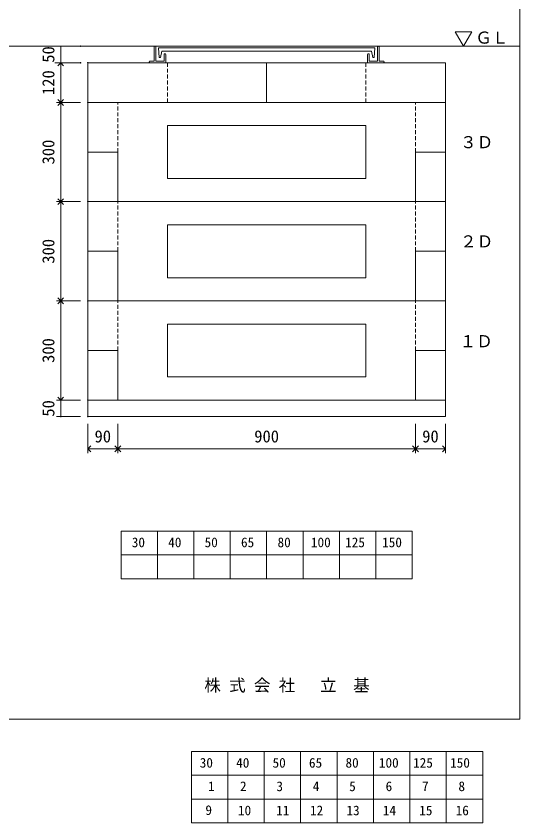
# Model space of a CAD drawing. Units: millimetres, scale not verified. Extents: x -4890 to 18490, y -2294 to 2294.
# Drawn here: x 3368 to 4890, y -2294 to 145 of the extents above; entities that cross this region are included whole.
import ezdxf
from ezdxf.enums import TextEntityAlignment as Align

# ---------------------------------------------------------------- set-up
doc = ezdxf.new("R2010")
doc.units = ezdxf.units.MM
doc.header["$LTSCALE"] = 10
doc.header["$PDMODE"] = 32
doc.header["$PDSIZE"] = 2
for name, pattern in [('DASHED1', [1.8, 1.2, -0.6]), ('USER2', [50.8, 31.75, -6.35, 6.35, -6.35]), ('USER5', [3.185, 0.01, -3.175])]:
    doc.linetypes.add(name, pattern=pattern)
for name, color, linetype, lineweight in [('0-1_Defpoints', 7, 'USER2', 5), ('0-2_waku', 7, 'Continuous', 18), ('0-3_gaikei', 7, 'Continuous', 18), ('0-4_kakure', 7, 'USER5', 18), ('0-5_sunpou', 7, 'Continuous', 5), ('0-8_uchigawa', 6, 'Continuous', 18), ('0-A_futa', 3, 'Continuous', 18), ('0-B_GL', 4, 'Continuous', 18), ('0-D_文字１', 7, 'Continuous', 18), ('1-4_文字２', 7, 'Continuous', 5)]:
    doc.layers.add(name, color=color, linetype=linetype, lineweight=lineweight)
doc.styles.add('ＭＳ ゴシック', font='')
doc.styles.get('ＭＳ ゴシック').set_extended_font_data('MS Gothic')

# ---------------------------------------------------------------- blocks, each defined once
blk = doc.blocks.new('_Open90')
at = {"layer": '0-5_sunpou'}
blk.add_line((0, 0), (-1, 0), dxfattribs=at)
blk.add_lwpolyline([(-0.5, 0.5), (0, 0), (-0.5, -0.5)], dxfattribs=at)
blk = doc.blocks.new('D44')
at = {"layer": '0-1_Defpoints'}
for p in [(5032.32, 1794.36), (4949.96, 1494.36), (5032.32, 1494.36)]:
    blk.add_point(p, dxfattribs=at)
at = {"layer": '0-5_sunpou'}
for p, q in [((5010.32, 1794.36), (4936.96, 1794.36)), ((4949.96, 1776.36), (4949.96, 1512.36)), ((5010.32, 1494.36), (4936.96, 1494.36))]:
    blk.add_line(p, q, dxfattribs=at)
at = {"layer": '0-5_sunpou', "xscale": 18, "yscale": 18}
for p, rotation in [((4949.96, 1794.36), 90), ((4949.96, 1494.36), 270)]:
    blk.add_blockref('_Open90', p, dxfattribs=dict(at, rotation=rotation))
at = {"layer": '0-5_sunpou', "style": 'ＭＳ ゴシック'}
blk.add_text('300', height=36.66, rotation=90, dxfattribs=at).set_placement((4941.96, 1606.86), align=Align.BOTTOM_LEFT)
blk = doc.blocks.new('D45')
at = {"layer": '0-1_Defpoints'}
for p in [(5032.32, 1494.36), (4949.96, 1194.36), (5032.32, 1194.36)]:
    blk.add_point(p, dxfattribs=at)
at = {"layer": '0-5_sunpou'}
for p, q in [((5010.32, 1494.36), (4936.96, 1494.36)), ((4949.96, 1476.36), (4949.96, 1212.36)), ((5010.32, 1194.36), (4936.96, 1194.36))]:
    blk.add_line(p, q, dxfattribs=at)
at = {"layer": '0-5_sunpou', "xscale": 18, "yscale": 18}
for p, rotation in [((4949.96, 1494.36), 90), ((4949.96, 1194.36), 270)]:
    blk.add_blockref('_Open90', p, dxfattribs=dict(at, rotation=rotation))
at = {"layer": '0-5_sunpou', "style": 'ＭＳ ゴシック'}
blk.add_text('300', height=36.66, rotation=90, dxfattribs=at).set_placement((4941.96, 1306.86), align=Align.BOTTOM_LEFT)
blk = doc.blocks.new('D57')
at = {"layer": '0-1_Defpoints'}
for p in [(5032.32, 2094.36), (4949.96, 1794.36), (5032.32, 1794.36)]:
    blk.add_point(p, dxfattribs=at)
at = {"layer": '0-5_sunpou'}
for p, q in [((5010.32, 2094.36), (4936.96, 2094.36)), ((4949.96, 2076.36), (4949.96, 1812.36)), ((5010.32, 1794.36), (4936.96, 1794.36))]:
    blk.add_line(p, q, dxfattribs=at)
at = {"layer": '0-5_sunpou', "xscale": 18, "yscale": 18}
for p, rotation in [((4949.96, 2094.36), 90), ((4949.96, 1794.36), 270)]:
    blk.add_blockref('_Open90', p, dxfattribs=dict(at, rotation=rotation))
at = {"layer": '0-5_sunpou', "style": 'ＭＳ ゴシック'}
blk.add_text('300', height=36.66, rotation=90, dxfattribs=at).set_placement((4941.96, 1906.86), align=Align.BOTTOM_LEFT)
blk = doc.blocks.new('D58')
at = {"layer": '0-1_Defpoints'}
for p in [(5032.32, 2214.36), (4949.96, 2094.36), (5032.32, 2094.36)]:
    blk.add_point(p, dxfattribs=at)
at = {"layer": '0-5_sunpou'}
for p, q in [((5010.32, 2214.36), (4936.96, 2214.36)), ((4949.96, 2196.36), (4949.96, 2112.36)), ((5010.32, 2094.36), (4936.96, 2094.36))]:
    blk.add_line(p, q, dxfattribs=at)
at = {"layer": '0-5_sunpou', "xscale": 18, "yscale": 18}
for p, rotation in [((4949.96, 2214.36), 90), ((4949.96, 2094.36), 270)]:
    blk.add_blockref('_Open90', p, dxfattribs=dict(at, rotation=rotation))
at = {"layer": '0-5_sunpou', "style": 'ＭＳ ゴシック'}
blk.add_text('120', height=36.66, rotation=90, dxfattribs=at).set_placement((4941.96, 2116.86), align=Align.BOTTOM_LEFT)
blk = doc.blocks.new('D59')
at = {"layer": '0-1_Defpoints'}
for p in [(5032.32, 2214.36), (4949.96, 2094.36), (5032.32, 2094.36)]:
    blk.add_point(p, dxfattribs=at)
at = {"layer": '0-5_sunpou'}
for p, q in [((5010.32, 2214.36), (4936.96, 2214.36)), ((4949.96, 2196.36), (4949.96, 2112.36)), ((5010.32, 2094.36), (4936.96, 2094.36))]:
    blk.add_line(p, q, dxfattribs=at)
at = {"layer": '0-5_sunpou', "xscale": 18, "yscale": 18}
for p, rotation in [((4949.96, 2214.36), 90), ((4949.96, 2094.36), 270)]:
    blk.add_blockref('_Open90', p, dxfattribs=dict(at, rotation=rotation))
at = {"layer": '0-5_sunpou', "style": 'ＭＳ ゴシック'}
blk.add_text('120', height=36.66, rotation=90, dxfattribs=at).set_placement((4941.96, 2116.86), align=Align.BOTTOM_LEFT)
blk = doc.blocks.new('D63')
at = {"layer": '0-1_Defpoints'}
for p in [(5010.32, 2264.36), (4949.96, 2214.36), (5010.32, 2214.36)]:
    blk.add_point(p, dxfattribs=at)
at = {"layer": '0-5_sunpou'}
for p, q in [((4988.32, 2264.36), (4936.96, 2264.36)), ((4949.96, 2264.36), (4949.96, 2214.36)), ((4988.32, 2214.36), (4936.96, 2214.36))]:
    blk.add_line(p, q, dxfattribs=at)
at = {"layer": '0-5_sunpou', "style": 'ＭＳ ゴシック'}
blk.add_text('50', height=36.66, rotation=90, dxfattribs=at).set_placement((4941.96, 2214.36), align=Align.BOTTOM_LEFT)
blk = doc.blocks.new('D48')
at = {"layer": '0-1_Defpoints'}
for p in [(5032.32, 1194.36), (4949.96, 1144.36), (5032.32, 1144.36)]:
    blk.add_point(p, dxfattribs=at)
at = {"layer": '0-5_sunpou'}
for p, q in [((5010.32, 1194.36), (4936.96, 1194.36)), ((4949.96, 1194.36), (4949.96, 1144.36)), ((5010.32, 1144.36), (4936.96, 1144.36))]:
    blk.add_line(p, q, dxfattribs=at)
at = {"layer": '0-5_sunpou', "style": 'ＭＳ ゴシック'}
blk.add_text('50', height=36.66, rotation=90, dxfattribs=at).set_placement((4941.96, 1144.36), align=Align.BOTTOM_LEFT)

msp = doc.modelspace()

# ---------------------------------------------------------------- linework, layer by layer
at = {"layer": '0-2_waku'}
for p, q in [((4890, 2293.97), (4890, -1981.03)), ((4890, 2293.97), (4890, -1981.03)), ((3685, -1412.03), (3685, -1556.03)), ((3685, -1412.03), (3685, -1556.03)), ((3685, -1412.03), (3685, -1556.03)), ((3685, -1412.03), (3685, -1556.03)), ((3685, -1412.03), (4565, -1412.03)), ((3795, -1412.03), (3795, -1556.03)), ((3905, -1412.03), (3905, -1556.03)), ((3905, -1412.03), (3905, -1556.03)), ((4015, -1412.03), (4015, -1556.03)), ((4125, -1412.03), (4125, -1556.03)), ((4235, -1412.03), (4235, -1556.03)), ((4345, -1412.03), (4345, -1556.03)), ((4455, -1412.03), (4455, -1556.03)), ((4565, -1412.03), (4565, -1556.03)), ((3685, -1484.03), (4565, -1484.03)), ((3685, -1556.03), (4565, -1556.03)), ((-1230, -1981.03), (4890, -1981.03)), ((-1230, -1981.03), (4890, -1981.03))]:
    msp.add_line(p, q, dxfattribs=at)
at = {"layer": '0-3_gaikei'}
for p, q in [((3585, 3.97), (4665, 3.97)), ((4125, 3.97), (4125, -116.03)), ((4665, -116.03), (3585, -116.03)), ((4665, -116.03), (3585, -116.03)), ((4665, -116.03), (3585, -116.03)), ((3585, -116.03), (3585, -266.03)), ((3585, -116.03), (3585, -266.03)), ((3585, -116.03), (3585, -266.03)), ((3675, -116.03), (4575, -116.03)), ((4665, -116.03), (4665, -266.03)), ((4665, -116.03), (4665, -266.03)), ((4665, -116.03), (4665, -266.03)), ((3585, -266.03), (3585, -416.03)), ((3675, -266.03), (3585, -266.03)), ((3675, -266.03), (3585, -266.03)), ((3675, -266.03), (3585, -266.03)), ((3675, -266.03), (3675, -416.03)), ((3675, -266.03), (3675, -416.03)), ((3675, -266.03), (3675, -416.03)), ((4575, -266.03), (4575, -416.03)), ((4575, -266.03), (4575, -416.03)), ((4575, -266.03), (4575, -416.03)), ((4665, -266.03), (4575, -266.03)), ((4665, -266.03), (4575, -266.03)), ((4665, -266.03), (4575, -266.03)), ((4665, -266.03), (4665, -416.03)), ((4665, -416.03), (3585, -416.03)), ((4665, -416.03), (3585, -416.03)), ((4665, -416.03), (3585, -416.03)), ((4665, -416.03), (3585, -416.03)), ((4665, -416.03), (3585, -416.03)), ((3585, -416.03), (3585, -566.03)), ((3585, -416.03), (3585, -566.03)), ((4575, -416.03), (3675, -416.03)), ((4575, -416.03), (3675, -416.03)), ((4575, -416.03), (3675, -416.03)), ((4515, -416.03), (3735, -416.03)), ((4665, -416.03), (4665, -566.03)), ((4665, -416.03), (4665, -566.03)), ((4665, -416.03), (4665, -566.03)), ((3585, -566.03), (3585, -716.03)), ((3675, -566.03), (3585, -566.03)), ((3675, -566.03), (3585, -566.03)), ((3675, -566.03), (3585, -566.03)), ((3675, -566.03), (3675, -716.03)), ((3675, -566.03), (3675, -716.03)), ((3675, -566.03), (3675, -716.03)), ((4575, -566.03), (4575, -716.03)), ((4575, -566.03), (4575, -716.03)), ((4575, -566.03), (4575, -716.03)), ((4665, -566.03), (4575, -566.03)), ((4665, -566.03), (4575, -566.03)), ((4665, -566.03), (4575, -566.03)), ((4665, -566.03), (4665, -716.03)), ((4665, -716.03), (3585, -716.03)), ((4665, -716.03), (3585, -716.03)), ((4665, -716.03), (3585, -716.03)), ((3585, -716.03), (3585, -866.03)), ((3585, -716.03), (3585, -866.03)), ((3585, -716.03), (3585, -866.03)), ((4575, -716.03), (3675, -716.03)), ((4575, -716.03), (3675, -716.03)), ((4575, -716.03), (3675, -716.03)), ((4515, -716.03), (3735, -716.03)), ((4665, -716.03), (4665, -866.03)), ((4665, -716.03), (4665, -866.03)), ((4665, -716.03), (4665, -866.03)), ((3675, -866.03), (3585, -866.03)), ((3675, -866.03), (3585, -866.03)), ((3675, -866.03), (3675, -1016.03)), ((3675, -866.03), (3675, -1016.03)), ((3675, -866.03), (3675, -1016.03)), ((4665, -866.03), (4575, -866.03)), ((4665, -866.03), (4575, -866.03)), ((4575, -866.03), (4575, -1016.03)), ((4575, -866.03), (4575, -1016.03)), ((4665, -866.03), (4665, -1016.03)), ((4665, -1016.03), (3585, -1016.03)), ((4665, -1016.03), (3585, -1016.03)), ((4665, -1016.03), (3585, -1016.03)), ((4665, -1016.03), (3585, -1016.03)), ((4665, -1016.03), (3585, -1016.03)), ((3585, -1066.03), (3585, -1016.03)), ((4665, -1016.03), (3585, -1016.03)), ((4665, -1016.03), (3585, -1016.03)), ((4665, -1016.03), (3585, -1016.03)), ((4665, -1016.03), (3585, -1016.03)), ((4575, -1016.03), (3675, -1016.03)), ((4575, -1016.03), (3675, -1016.03)), ((4575, -1016.03), (3675, -1016.03)), ((4515, -1016.03), (3735, -1016.03)), ((4515, -1016.03), (3735, -1016.03)), ((4665, -1066.03), (3585, -1066.03)), ((4665, -1066.03), (3585, -1066.03))]:
    msp.add_line(p, q, dxfattribs=at)
for points in [[(3675, -116.03), (3585, -116.03), (3585, 3.97)], [(4575, -116.03), (4665, -116.03), (4665, 3.97)], [(4665, -416.03), (3585, -416.03), (3585, -566.03)], [(3675, -866.03), (3585, -866.03), (3585, -1016.03)], [(4665, -866.03), (4575, -866.03), (4575, -1016.03)], [(4665, -1066.03), (4665, -1016.03), (3585, -1016.03)]]:
    msp.add_lwpolyline(points, dxfattribs=at)
at = {"layer": '0-4_kakure', "linetype": 'DASHED1', "lineweight": 5}
for p, q in [((3825, -116.03), (3825, 3.97)), ((4425, -116.03), (4425, 3.97)), ((3675, -266.03), (3675, -116.03)), ((4575, -266.03), (4575, -116.03)), ((3675, -566.03), (3675, -416.03)), ((4575, -566.03), (4575, -416.03)), ((3675, -866.03), (3675, -716.03)), ((4575, -866.03), (4575, -716.03))]:
    msp.add_line(p, q, dxfattribs=at)
at = {"layer": '0-5_sunpou'}
for p, q in [((3563, 53.97), (3485.14, 53.97)), ((3563, 3.97), (3485.14, 3.97)), ((3585, -1088.03), (3585, -1175.95)), ((3675, -1088.03), (3675, -1175.95)), ((3675, -1088.03), (3675, -1175.95)), ((4575, -1088.03), (4575, -1175.95)), ((4575, -1088.03), (4575, -1175.95)), ((4665, -1088.03), (4665, -1175.95)), ((3603, -1162.95), (3657, -1162.95)), ((3693, -1162.95), (4557, -1162.95)), ((4593, -1162.95), (4647, -1162.95))]:
    msp.add_line(p, q, dxfattribs=at)
at = {"layer": '0-8_uchigawa'}
for p, q in [((4425, -186.03), (4425, -346.03)), ((4425, -186.03), (4425, -346.03)), ((4425, -186.03), (4425, -346.03)), ((4425, -346.03), (3825, -346.03)), ((3825, -486.03), (3825, -646.03)), ((4425, -486.03), (3825, -486.03)), ((4425, -486.03), (4425, -646.03)), ((4425, -646.03), (3825, -646.03)), ((4425, -786.03), (3825, -786.03)), ((3825, -786.03), (3825, -946.03)), ((4425, -786.03), (4425, -946.03)), ((4425, -946.03), (3825, -946.03))]:
    msp.add_line(p, q, dxfattribs=at)
msp.add_lwpolyline([(4425, -186.03), (3825, -186.03), (3825, -346.03)], dxfattribs=at)
at = {"layer": '0-A_futa'}
for p, q in [((3785, 51.97), (3785, 8.97)), ((3787, 53.97), (3790, 53.97)), ((3790, 53.97), (3790, 8.97)), ((3797.81, 49.47), (4452.14, 49.47)), ((3797.81, 49.47), (3800.3, 19.47)), ((4452.14, 49.47), (4449.89, 19.47)), ((4460, 53.97), (4460, 8.97)), ((4460, 53.97), (4463, 53.97)), ((4465, 51.97), (4465, 8.97)), ((3808.33, 38.47), (3804.01, 19.47)), ((3808.33, 38.47), (4441.67, 38.47)), ((3815, 28.97), (3815, 8.97)), ((3817, 30.97), (3818, 30.97)), ((3820, 28.97), (3820, 3.97)), ((4430, 28.97), (4430, 3.97)), ((4433, 30.97), (4432, 30.97)), ((4435, 28.97), (4435, 8.97)), ((4441.67, 38.47), (4445.99, 19.47)), ((3770, 6.97), (3770, 5.97)), ((3772, 8.97), (3785, 8.97)), ((3820, 3.97), (3772, 3.97)), ((3790, 8.97), (3815, 8.97)), ((3800.3, 19.47), (3804.01, 19.47)), ((4430, 3.97), (4478, 3.97)), ((4460, 8.97), (4435, 8.97)), ((4449.89, 19.47), (4445.99, 19.47)), ((4478, 8.97), (4465, 8.97)), ((4480, 6.97), (4480, 5.97))]:
    msp.add_line(p, q, dxfattribs=at)
for centre, start, end in [((3787, 51.97), 90, 180), ((4463, 51.97), 0, 90), ((3817, 28.97), 90, 180), ((3818, 28.97), 0, 90), ((4432, 28.97), 90, 180), ((4433, 28.97), 0, 90), ((3772, 6.97), 90, 180), ((3772, 5.97), 180, 270), ((4478, 6.97), 0, 90), ((4478, 5.97), 270, 0)]:
    msp.add_arc(centre, 2, start, end, dxfattribs=at)
at = {"layer": '0-B_GL'}
msp.add_line((-1230, 53.97), (4890, 53.97), dxfattribs=at)
msp.add_line((-1230, 53.97), (4890, 53.97), dxfattribs=at)
at = {"layer": '0-D_文字１'}
for p, q in [((4720.06, 53.97), (4694.86, 96.91)), ((4694.86, 96.91), (4745.26, 96.91)), ((4720.06, 53.97), (4745.26, 96.91))]:
    msp.add_line(p, q, dxfattribs=at)
at = {"layer": '1-4_文字２'}
for p, q in [((3897.64, -2078.12), (3897.64, -2222.12)), ((3897.64, -2078.12), (3897.64, -2222.12)), ((3897.64, -2078.12), (3897.64, -2222.12)), ((3897.64, -2078.12), (3897.64, -2222.12)), ((3897.64, -2078.12), (4777.64, -2078.12)), ((3897.64, -2078.12), (3897.64, -2222.12)), ((3897.64, -2078.12), (3897.64, -2222.12)), ((3897.64, -2078.12), (3897.64, -2222.12)), ((3897.64, -2078.12), (3897.64, -2222.12)), ((3897.64, -2078.12), (4777.64, -2078.12)), ((4007.64, -2078.12), (4007.64, -2222.12)), ((4007.64, -2078.12), (4007.64, -2222.12)), ((4117.64, -2078.12), (4117.64, -2222.12)), ((4117.64, -2078.12), (4117.64, -2222.12)), ((4117.64, -2078.12), (4117.64, -2222.12)), ((4117.64, -2078.12), (4117.64, -2222.12)), ((4227.64, -2078.12), (4227.64, -2222.12)), ((4227.64, -2078.12), (4227.64, -2222.12)), ((4337.64, -2078.12), (4337.64, -2222.12)), ((4337.64, -2078.12), (4337.64, -2222.12)), ((4447.64, -2078.12), (4447.64, -2222.12)), ((4447.64, -2078.12), (4447.64, -2222.12)), ((4557.64, -2078.12), (4557.64, -2222.12)), ((4557.64, -2078.12), (4557.64, -2222.12)), ((4667.64, -2078.12), (4667.64, -2222.12)), ((4667.64, -2078.12), (4667.64, -2222.12)), ((4777.64, -2078.12), (4777.64, -2222.12)), ((4777.64, -2078.12), (4777.64, -2222.12)), ((3897.64, -2150.12), (4777.64, -2150.12)), ((3897.64, -2150.12), (4777.64, -2150.12)), ((3897.64, -2222.12), (4777.64, -2222.12)), ((3897.64, -2222.12), (4777.64, -2222.12)), ((3897.64, -2222.12), (3897.64, -2294.12)), ((3897.64, -2222.12), (3897.64, -2294.12)), ((3897.64, -2222.12), (3897.64, -2294.12)), ((3897.64, -2222.12), (3897.64, -2294.12)), ((3897.64, -2222.12), (4777.64, -2222.12)), ((3897.64, -2222.12), (3897.64, -2294.12)), ((3897.64, -2222.12), (3897.64, -2294.12)), ((3897.64, -2222.12), (3897.64, -2294.12)), ((3897.64, -2222.12), (3897.64, -2294.12)), ((3897.64, -2222.12), (4777.64, -2222.12)), ((4007.64, -2222.12), (4007.64, -2294.12)), ((4007.64, -2222.12), (4007.64, -2294.12)), ((4117.64, -2222.12), (4117.64, -2294.12)), ((4117.64, -2222.12), (4117.64, -2294.12)), ((4117.64, -2222.12), (4117.64, -2294.12)), ((4117.64, -2222.12), (4117.64, -2294.12)), ((4227.64, -2222.12), (4227.64, -2294.12)), ((4227.64, -2222.12), (4227.64, -2294.12)), ((4337.64, -2222.12), (4337.64, -2294.12)), ((4337.64, -2222.12), (4337.64, -2294.12)), ((4447.64, -2222.12), (4447.64, -2294.12)), ((4447.64, -2222.12), (4447.64, -2294.12)), ((4557.64, -2222.12), (4557.64, -2294.12)), ((4557.64, -2222.12), (4557.64, -2294.12)), ((4667.64, -2222.12), (4667.64, -2294.12)), ((4667.64, -2222.12), (4667.64, -2294.12)), ((4777.64, -2222.12), (4777.64, -2294.12)), ((4777.64, -2222.12), (4777.64, -2294.12)), ((3897.64, -2294.12), (4777.64, -2294.12)), ((3897.64, -2294.12), (4777.64, -2294.12))]:
    msp.add_line(p, q, dxfattribs=at)

# ---------------------------------------------------------------- block references
at = {"layer": '0-5_sunpou'}
for name in ['D63', 'D58', 'D59', 'D57', 'D44', 'D45', 'D48']:
    msp.add_blockref(name, (-1447.32, -2210.39), dxfattribs=at)
at = {"layer": '0-5_sunpou', "xscale": 18, "yscale": 18, "rotation": 180}
for p in [(3585, -1162.95), (3675, -1162.95), (4575, -1162.95)]:
    msp.add_blockref('_Open90', p, dxfattribs=at)
at = {"layer": '0-5_sunpou', "xscale": 18, "yscale": 18}
for p in [(3675, -1162.95), (4575, -1162.95), (4665, -1162.95)]:
    msp.add_blockref('_Open90', p, dxfattribs=at)

# ---------------------------------------------------------------- texts
at = {"layer": '0-5_sunpou', "style": 'ＭＳ ゴシック'}
for s, p in [('90', (3605, -1154.95)), ('900', (4087.5, -1154.95)), ('90', (4595, -1154.95))]:
    msp.add_text(s, height=36.66, dxfattribs=at).set_placement(p, align=Align.BOTTOM_LEFT)
at = {"layer": '0-D_文字１', "style": 'ＭＳ ゴシック'}
for s, height, p in [('ＧＬ', 36.66, (4755.42, 50.62)), ('３Ｄ', 36.66, (4709.63, -265.47)), ('２Ｄ', 36.66, (4709.63, -565.47)), ('１Ｄ', 36.66, (4708.31, -867.34)), ('30', 29.33, (3717.46, -1469.47)), ('40', 29.33, (3827.46, -1469.47)), ('50', 29.33, (3937.46, -1469.47)), ('65', 29.33, (4047.46, -1469.47)), ('80', 29.33, (4157.86, -1469.47)), ('100', 29.33, (4258.74, -1469.47)), ('125', 29.33, (4362.13, -1469.47)), ('150', 29.33, (4473.89, -1469.47)), ('株 式 会 社 \u3000立\u3000基', 36.66, (3936.53, -1907.39))]:
    msp.add_text(s, height=height, dxfattribs=at).set_placement(p, align=Align.BOTTOM_LEFT)
at = {"layer": '1-4_文字２', "style": 'ＭＳ ゴシック'}
for s, p in [('30', (3922.8, -2135.94)), ('30', (3922.8, -2135.94)), ('40', (4032.8, -2135.94)), ('40', (4032.8, -2135.94)), ('50', (4142.8, -2135.94)), ('50', (4142.8, -2135.94)), ('65', (4252.8, -2135.94)), ('65', (4252.8, -2135.94)), ('80', (4363.2, -2135.94)), ('80', (4363.2, -2135.94)), ('100', (4464.08, -2135.94)), ('100', (4464.08, -2135.94)), ('125', (4567.47, -2135.94)), ('125', (4567.47, -2135.94)), ('150', (4679.23, -2135.94)), ('150', (4679.23, -2135.94)), ('1', (3947.94, -2206.97)), ('2', (4044.38, -2206.97)), ('3', (4154.38, -2206.97)), ('4', (4264.38, -2206.97)), ('5', (4374.38, -2206.97)), ('6', (4484.38, -2206.97)), ('7', (4594.38, -2206.97)), ('8', (4704.38, -2206.97)), ('9', (3939.88, -2278.97)), ('10', (4038.29, -2279.94)), ('11', (4153.79, -2279.94)), ('12', (4256, -2279.94)), ('13', (4366, -2279.94)), ('14', (4476, -2279.94)), ('15', (4586, -2279.94)), ('16', (4696, -2279.94))]:
    msp.add_text(s, height=29.33, dxfattribs=at).set_placement(p, align=Align.BOTTOM_LEFT)

doc.saveas('drawing.dxf')
